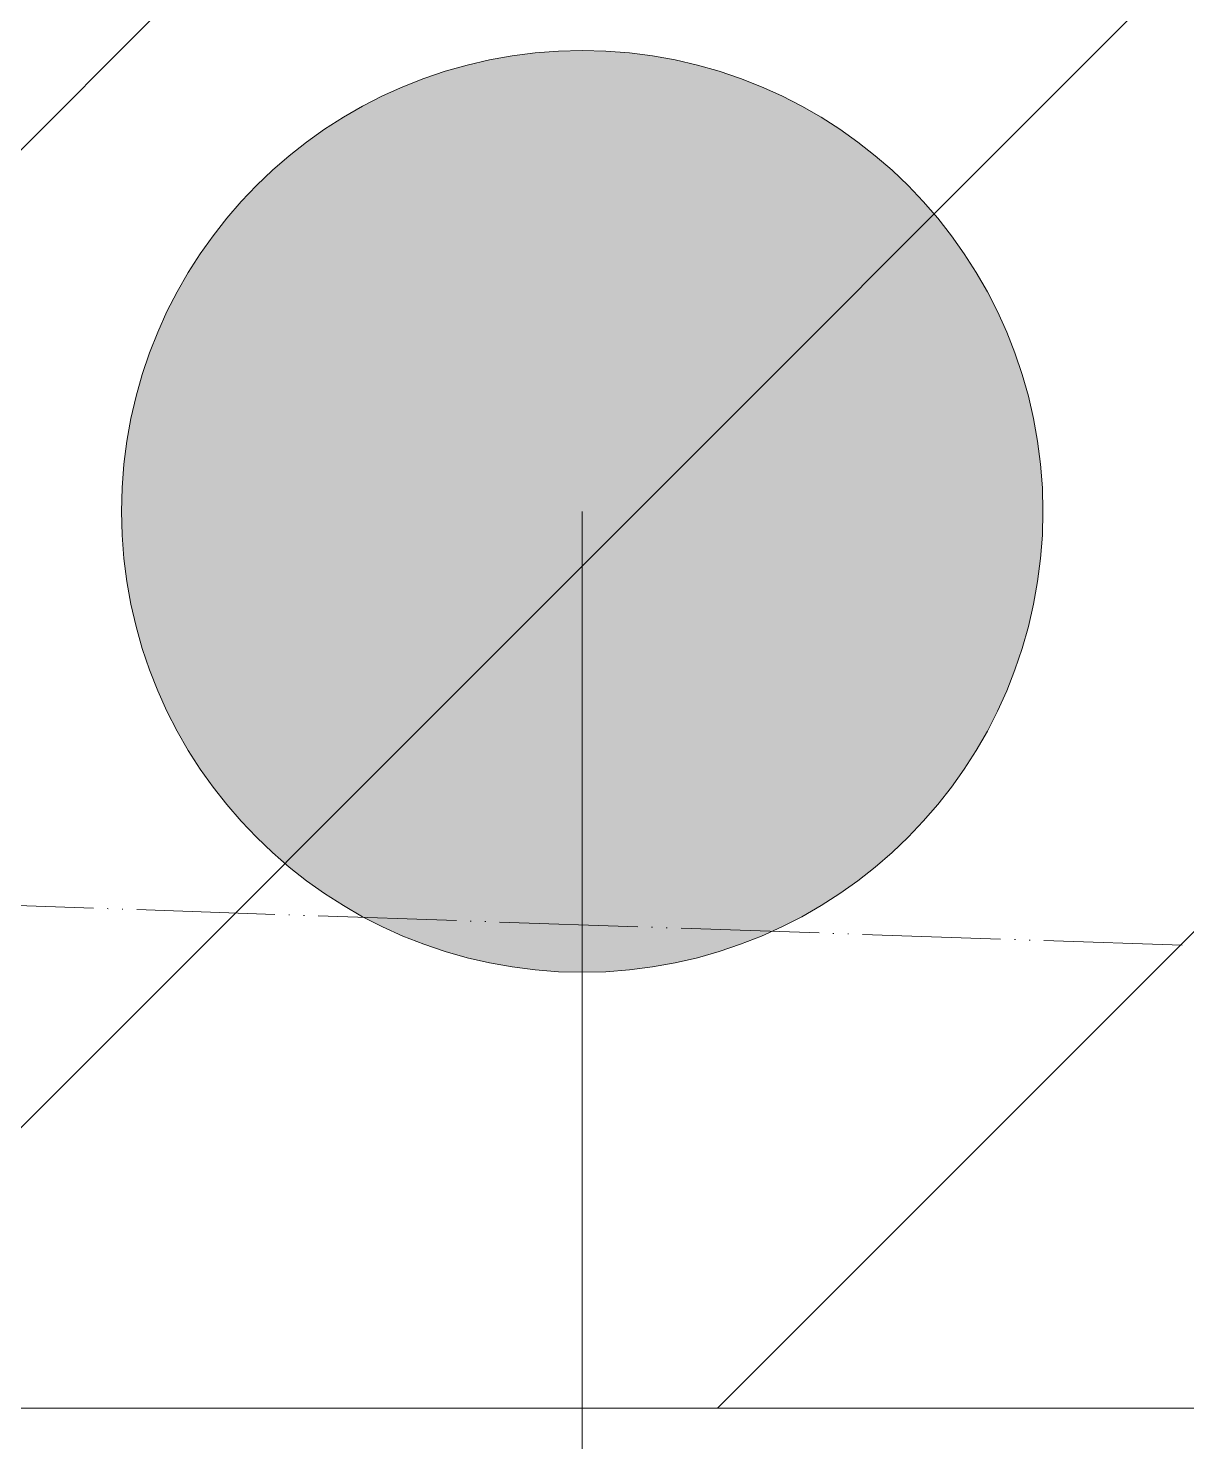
# Model space of a CAD drawing. Header units: millimetres. Extents: x -10474 to 67905, y -3824 to 44223.
# Drawn here: x 53541.1 to 53666.8, y 24550.1 to 24703.5 of the extents above; entities that cross this region are included whole.
import ezdxf

# ---------------------------------------------------------------- set-up
doc = ezdxf.new("R2010")
doc.units = ezdxf.units.MM
doc.linetypes.add('ADSK_Штрихпунктирная 2 точки_ш15 п1_5 п1_5 п1_5', pattern=[19.5, 15, -1.5, 0, -1.5, 0, -1.5])
doc.layers.add('Линии', color=7, linetype='Continuous', lineweight=9, true_color=0x00a600)
for name, color, linetype, lineweight in [('Отметки', 7, 'Continuous', 9), ('Потолки', 7, 'Continuous', 9), ('Потолки штриховка', 7, 'Continuous', 9)]:
    doc.layers.add(name, color=color, linetype=linetype, lineweight=lineweight)

msp = doc.modelspace()

# ---------------------------------------------------------------- hatches: boundary and pattern name
at = {"layer": 'Линии', "transparency": 33554610}
h = msp.add_hatch(dxfattribs=at)
h.set_pattern_fill('ANSI31', color=6, scale=300)
h.paths.add_polyline_path([(49987.871, 23487.09), (49987.871, 20783.15), (54965.373, 20783.15), (54944.145, 23407.87), (54724.09, 23407.87), (54724.09, 25801.547), (54923.522, 25801.547), (54876.209, 31807.743), (54680.674, 31807.743), (54680.674, 32560.09), (48930.965, 32560.09), (49007.341, 23487.09)])
at = {"layer": 'Отметки'}
h = msp.add_hatch(color=256, dxfattribs=at)
edge = h.paths.add_edge_path()
edge.add_arc((53601.174, 24651.064), 50, 0, 360)
at = {"layer": 'Потолки штриховка', "lineweight": 18, "true_color": 0x787878}
h = msp.add_hatch(dxfattribs=at)
h.set_pattern_fill('FP_49', color=8, style=0, pattern_type=2)
h.set_pattern_definition([(45, (0, 0), (-53.03301, 53.03301), [])])
h.paths.add_polyline_path([(49007.341, 24553.759), (54724.09, 24553.759), (54724.09, 24773.759), (48996.51, 24773.759), (48998.362, 24553.759), (49005.341, 24553.759)])
h.paths.add_polyline_path([(54736.09, 24553.759), (54742.566, 24553.759), (54741.933, 24773.759), (54736.09, 24773.511), (54736.09, 24569.304)])
h.paths.add_polyline_path([(54122.566, 28548.759), (54902.567, 28548.759), (54900.777, 28770.09), (48962.869, 28770.09), (48964.732, 28548.759), (54102.566, 28548.759)])
h.paths.add_polyline_path([(50076.593, 32560.09), (54680.674, 32560.09), (54680.674, 32790.09), (48929.028, 32790.09), (48930.965, 32560.09), (50053.574, 32560.09)])
h.paths.add_polyline_path([(54696.593, 32560.09), (54695.924, 32685.09), (54695.312, 32790.09), (54692.674, 32789.934), (54692.674, 32560.09)])

# ---------------------------------------------------------------- linework, layer by layer
at = {"layer": 'Линии', "color": 7, "linetype": 'ADSK_Штрихпунктирная 2 точки_ш15 п1_5 п1_5 п1_5'}
for p, q in [((48689.761, 24773.759), (55138.737, 24553.759)), ((55138.737, 24553.759), (48689.761, 24553.759))]:
    msp.add_line(p, q, dxfattribs=at)
at = {"layer": 'Отметки', "lineweight": 20}
msp.add_line((53601.174, 24651.064), (53601.174, 24227.941), dxfattribs=at)
at = {"layer": 'Отметки'}
msp.add_circle((53601.174, 24651.064), 50, dxfattribs=at)
at = {"layer": 'Потолки'}
msp.add_line((54724.09, 24553.759), (48998.362, 24553.759), dxfattribs=at)

doc.saveas('drawing.dxf')
